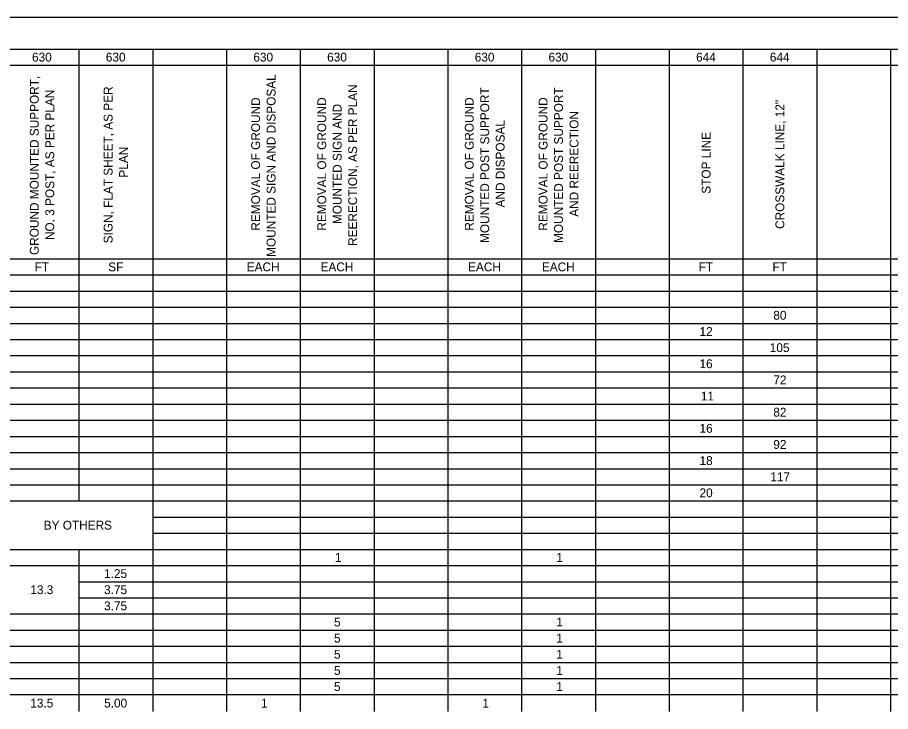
# Model space of a CAD drawing. Extents: x 0 to 34, y 0 to 22.
# Drawn here: x 11.59 to 25.42, y 11.01 to 22 of the extents above; entities that cross this region are included whole.
import ezdxf

# ---------------------------------------------------------------- set-up
doc = ezdxf.new("R2010")
doc.units = 0
for name, color, linetype in [('Default', 7, 'Continuous'), ('SH_Border', 7, 'Continuous'), ('SH_Cut_Line', 7, 'Continuous')]:
    doc.layers.add(name, color=color, linetype=linetype)

msp = doc.modelspace()

# ---------------------------------------------------------------- linework, layer by layer
at = {"layer": 'Default'}
for p, q in [((10.229, 21.5), (12.566, 21.5)), ((12.566, 21.5), (24.253, 21.5)), ((12.566, 21.5), (12.566, 21.244)), ((13.735, 21.5), (13.735, 21.244)), ((14.903, 21.5), (14.903, 21.244)), ((16.072, 21.5), (16.072, 21.244)), ((17.241, 21.5), (17.241, 21.244)), ((18.41, 21.5), (18.41, 21.244)), ((19.578, 21.5), (19.578, 21.244)), ((20.747, 21.5), (20.747, 21.244)), ((21.916, 21.5), (21.916, 21.244)), ((23.084, 21.5), (23.084, 21.244)), ((24.253, 21.5), (25.422, 21.5)), ((24.253, 21.5), (24.253, 21.244)), ((25.422, 21.5), (26.59, 21.5)), ((25.422, 21.5), (25.422, 21.244)), ((10.229, 21.244), (12.566, 21.244)), ((12.566, 21.244), (24.253, 21.244)), ((12.566, 21.244), (12.566, 20.989)), ((13.735, 21.244), (13.735, 20.989)), ((14.903, 21.244), (14.903, 20.989)), ((16.072, 21.244), (16.072, 20.989)), ((17.241, 21.244), (17.241, 20.989)), ((18.41, 21.244), (18.41, 20.989)), ((19.578, 21.244), (19.578, 20.989)), ((20.747, 21.244), (20.747, 20.989)), ((21.916, 21.244), (21.916, 20.989)), ((23.084, 21.244), (23.084, 20.989)), ((24.253, 21.244), (25.422, 21.244)), ((24.253, 21.244), (24.253, 20.989)), ((25.422, 21.244), (26.59, 21.244)), ((25.422, 21.244), (25.422, 20.989)), ((12.566, 20.989), (12.566, 20.733)), ((13.735, 20.989), (13.735, 20.733)), ((14.903, 20.989), (14.903, 20.733)), ((16.072, 20.989), (16.072, 20.733)), ((17.241, 20.989), (17.241, 20.733)), ((18.41, 20.989), (18.41, 20.733)), ((19.578, 20.989), (19.578, 20.733)), ((20.747, 20.989), (20.747, 20.733)), ((21.916, 20.989), (21.916, 20.733)), ((23.084, 20.989), (23.084, 20.733)), ((24.253, 20.989), (24.253, 20.733)), ((25.422, 20.989), (25.422, 20.733)), ((12.566, 20.733), (12.566, 20.477)), ((13.735, 20.733), (13.735, 20.477)), ((14.903, 20.733), (14.903, 20.477)), ((16.072, 20.733), (16.072, 20.477)), ((17.241, 20.733), (17.241, 20.477)), ((18.41, 20.733), (18.41, 20.477)), ((19.578, 20.733), (19.578, 20.477)), ((20.747, 20.733), (20.747, 20.477)), ((21.916, 20.733), (21.916, 20.477)), ((23.084, 20.733), (23.084, 20.477)), ((24.253, 20.733), (24.253, 20.477)), ((25.422, 20.733), (25.422, 20.477)), ((12.566, 20.477), (12.566, 20.222)), ((13.735, 20.477), (13.735, 20.222)), ((14.903, 20.477), (14.903, 20.222)), ((16.072, 20.477), (16.072, 20.222)), ((17.241, 20.477), (17.241, 20.222)), ((18.41, 20.477), (18.41, 20.222)), ((19.578, 20.477), (19.578, 20.222)), ((20.747, 20.477), (20.747, 20.222)), ((21.916, 20.477), (21.916, 20.222)), ((23.084, 20.477), (23.084, 20.222)), ((24.253, 20.477), (24.253, 20.222)), ((25.422, 20.477), (25.422, 20.222)), ((12.566, 20.222), (12.566, 19.966)), ((13.735, 20.222), (13.735, 19.966)), ((14.903, 20.222), (14.903, 19.966)), ((16.072, 20.222), (16.072, 19.966)), ((17.241, 20.222), (17.241, 19.966)), ((18.41, 20.222), (18.41, 19.966)), ((19.578, 20.222), (19.578, 19.966)), ((20.747, 20.222), (20.747, 19.966)), ((21.916, 20.222), (21.916, 19.966)), ((23.084, 20.222), (23.084, 19.966)), ((24.253, 20.222), (24.253, 19.966)), ((25.422, 20.222), (25.422, 19.966)), ((12.566, 19.966), (12.566, 19.71)), ((13.735, 19.966), (13.735, 19.71)), ((14.903, 19.966), (14.903, 19.71)), ((16.072, 19.966), (16.072, 19.71)), ((17.241, 19.966), (17.241, 19.71)), ((18.41, 19.966), (18.41, 19.71)), ((19.578, 19.966), (19.578, 19.71)), ((20.747, 19.966), (20.747, 19.71)), ((21.916, 19.966), (21.916, 19.71)), ((23.084, 19.966), (23.084, 19.71)), ((24.253, 19.966), (24.253, 19.71)), ((25.422, 19.966), (25.422, 19.71)), ((12.566, 19.71), (12.566, 19.199)), ((13.735, 19.71), (13.735, 19.199)), ((14.903, 19.71), (14.903, 19.199)), ((16.072, 19.71), (16.072, 19.199)), ((17.241, 19.71), (17.241, 19.199)), ((18.41, 19.71), (18.41, 19.199)), ((19.578, 19.71), (19.578, 19.199)), ((20.747, 19.71), (20.747, 19.199)), ((21.916, 19.71), (21.916, 19.199)), ((23.084, 19.71), (23.084, 19.199)), ((24.253, 19.71), (24.253, 19.199)), ((25.422, 19.71), (25.422, 19.199)), ((12.566, 19.199), (12.566, 18.432)), ((13.735, 19.199), (13.735, 18.432)), ((14.903, 19.199), (14.903, 18.432)), ((16.072, 19.199), (16.072, 18.432)), ((17.241, 19.199), (17.241, 18.432)), ((18.41, 19.199), (18.41, 18.432)), ((19.578, 19.199), (19.578, 18.432)), ((20.747, 19.199), (20.747, 18.432)), ((21.916, 19.199), (21.916, 18.432)), ((23.084, 19.199), (23.084, 18.432)), ((24.253, 19.199), (24.253, 18.432)), ((25.422, 19.199), (25.422, 18.432)), ((12.566, 18.432), (12.566, 18.177)), ((13.735, 18.432), (13.735, 18.177)), ((14.903, 18.432), (14.903, 18.177)), ((16.072, 18.432), (16.072, 18.177)), ((17.241, 18.432), (17.241, 18.177)), ((18.41, 18.432), (18.41, 18.177)), ((19.578, 18.432), (19.578, 18.177)), ((20.747, 18.432), (20.747, 18.177)), ((21.916, 18.432), (21.916, 18.177)), ((23.084, 18.432), (23.084, 18.177)), ((24.253, 18.432), (24.253, 18.177)), ((25.422, 18.432), (25.422, 18.177)), ((10.229, 18.177), (12.566, 18.177)), ((12.566, 18.177), (24.253, 18.177)), ((12.566, 18.177), (12.566, 17.665)), ((13.735, 18.177), (13.735, 17.665)), ((14.903, 18.177), (14.903, 17.665)), ((16.072, 18.177), (16.072, 17.665)), ((17.241, 18.177), (17.241, 17.665)), ((18.41, 18.177), (18.41, 17.665)), ((19.578, 18.177), (19.578, 17.665)), ((20.747, 18.177), (20.747, 17.665)), ((21.916, 18.177), (21.916, 17.665)), ((23.084, 18.177), (23.084, 17.665)), ((24.253, 18.177), (25.422, 18.177)), ((24.253, 18.177), (24.253, 17.665)), ((25.422, 18.177), (26.59, 18.177)), ((25.422, 18.177), (25.422, 17.665)), ((10.229, 17.921), (12.566, 17.921)), ((12.566, 17.921), (24.253, 17.921)), ((24.253, 17.921), (25.422, 17.921)), ((25.422, 17.921), (26.59, 17.921)), ((10.229, 17.665), (12.566, 17.665)), ((12.566, 17.665), (24.253, 17.665)), ((12.566, 17.665), (12.566, 17.41)), ((13.735, 17.665), (13.735, 17.41)), ((14.903, 17.665), (14.903, 17.41)), ((16.072, 17.665), (16.072, 17.41)), ((17.241, 17.665), (17.241, 17.41)), ((18.41, 17.665), (18.41, 17.41)), ((19.578, 17.665), (19.578, 17.41)), ((20.747, 17.665), (20.747, 17.41)), ((21.916, 17.665), (21.916, 17.41)), ((23.084, 17.665), (23.084, 17.41)), ((24.253, 17.665), (25.422, 17.665)), ((24.253, 17.665), (24.253, 17.41)), ((25.422, 17.665), (26.59, 17.665)), ((25.422, 17.665), (25.422, 17.41)), ((10.229, 17.41), (12.566, 17.41)), ((12.566, 17.41), (24.253, 17.41)), ((12.566, 17.41), (12.566, 16.387)), ((13.735, 17.41), (13.735, 16.387)), ((14.903, 17.41), (14.903, 16.387)), ((16.072, 17.41), (16.072, 16.387)), ((17.241, 17.41), (17.241, 16.387)), ((18.41, 17.41), (18.41, 16.387)), ((19.578, 17.41), (19.578, 16.387)), ((20.747, 17.41), (20.747, 16.387)), ((21.916, 17.41), (21.916, 16.387)), ((23.084, 17.41), (23.084, 16.387)), ((24.253, 17.41), (25.422, 17.41)), ((24.253, 17.41), (24.253, 16.387)), ((25.422, 17.41), (26.59, 17.41)), ((25.422, 17.41), (25.422, 16.387)), ((10.229, 17.154), (12.566, 17.154)), ((12.566, 17.154), (24.253, 17.154)), ((24.253, 17.154), (25.422, 17.154)), ((25.422, 17.154), (26.59, 17.154)), ((10.229, 16.898), (12.566, 16.898)), ((12.566, 16.898), (24.253, 16.898)), ((24.253, 16.898), (25.422, 16.898)), ((25.422, 16.898), (26.59, 16.898)), ((10.229, 16.643), (12.566, 16.643)), ((12.566, 16.643), (24.253, 16.643)), ((24.253, 16.643), (25.422, 16.643)), ((25.422, 16.643), (26.59, 16.643)), ((10.229, 16.387), (12.566, 16.387)), ((12.566, 16.387), (24.253, 16.387)), ((12.566, 16.387), (12.566, 16.131)), ((13.735, 16.387), (13.735, 16.131)), ((14.903, 16.387), (14.903, 16.131)), ((16.072, 16.387), (16.072, 16.131)), ((17.241, 16.387), (17.241, 16.131)), ((18.41, 16.387), (18.41, 16.131)), ((19.578, 16.387), (19.578, 16.131)), ((20.747, 16.387), (20.747, 16.131)), ((21.916, 16.387), (21.916, 16.131)), ((23.084, 16.387), (23.084, 16.131)), ((24.253, 16.387), (25.422, 16.387)), ((24.253, 16.387), (24.253, 16.131)), ((25.422, 16.387), (26.59, 16.387)), ((25.422, 16.387), (25.422, 16.131)), ((10.229, 16.131), (12.566, 16.131)), ((12.566, 16.131), (24.253, 16.131)), ((12.566, 16.131), (12.566, 15.62)), ((13.735, 16.131), (13.735, 15.62)), ((14.903, 16.131), (14.903, 15.62)), ((16.072, 16.131), (16.072, 15.62)), ((17.241, 16.131), (17.241, 15.62)), ((18.41, 16.131), (18.41, 15.62)), ((19.578, 16.131), (19.578, 15.62)), ((20.747, 16.131), (20.747, 15.62)), ((21.916, 16.131), (21.916, 15.62)), ((23.084, 16.131), (23.084, 15.62)), ((24.253, 16.131), (25.422, 16.131)), ((24.253, 16.131), (24.253, 15.62)), ((25.422, 16.131), (26.59, 16.131)), ((25.422, 16.131), (25.422, 15.62)), ((10.229, 15.876), (12.566, 15.876)), ((12.566, 15.876), (24.253, 15.876)), ((24.253, 15.876), (25.422, 15.876)), ((25.422, 15.876), (26.59, 15.876)), ((10.229, 15.62), (12.566, 15.62)), ((12.566, 15.62), (24.253, 15.62)), ((12.566, 15.62), (12.566, 15.109)), ((13.735, 15.62), (13.735, 15.109)), ((14.903, 15.62), (14.903, 15.109)), ((16.072, 15.62), (16.072, 15.109)), ((17.241, 15.62), (17.241, 15.109)), ((18.41, 15.62), (18.41, 15.109)), ((19.578, 15.62), (19.578, 15.109)), ((20.747, 15.62), (20.747, 15.109)), ((21.916, 15.62), (21.916, 15.109)), ((23.084, 15.62), (23.084, 15.109)), ((24.253, 15.62), (25.422, 15.62)), ((24.253, 15.62), (24.253, 15.109)), ((25.422, 15.62), (26.59, 15.62)), ((25.422, 15.62), (25.422, 15.109)), ((10.229, 15.364), (12.566, 15.364)), ((12.566, 15.364), (24.253, 15.364)), ((24.253, 15.364), (25.422, 15.364)), ((25.422, 15.364), (26.59, 15.364)), ((10.229, 15.109), (12.566, 15.109)), ((12.566, 15.109), (24.253, 15.109)), ((12.566, 15.109), (12.566, 14.853)), ((13.735, 15.109), (13.735, 14.853)), ((14.903, 15.109), (14.903, 14.853)), ((16.072, 15.109), (16.072, 14.853)), ((17.241, 15.109), (17.241, 14.853)), ((18.41, 15.109), (18.41, 14.853)), ((19.578, 15.109), (19.578, 14.853)), ((20.747, 15.109), (20.747, 14.853)), ((21.916, 15.109), (21.916, 14.853)), ((23.084, 15.109), (23.084, 14.853)), ((24.253, 15.109), (25.422, 15.109)), ((24.253, 15.109), (24.253, 14.853)), ((25.422, 15.109), (26.59, 15.109)), ((25.422, 15.109), (25.422, 14.853)), ((10.229, 14.853), (12.566, 14.853)), ((12.566, 14.853), (24.253, 14.853)), ((12.566, 14.853), (12.566, 14.342)), ((13.735, 14.853), (13.735, 14.342)), ((14.903, 14.853), (14.903, 14.342)), ((16.072, 14.853), (16.072, 14.342)), ((17.241, 14.853), (17.241, 14.342)), ((18.41, 14.853), (18.41, 14.342)), ((19.578, 14.853), (19.578, 14.342)), ((20.747, 14.853), (20.747, 14.342)), ((21.916, 14.853), (21.916, 14.342)), ((23.084, 14.853), (23.084, 14.342)), ((24.253, 14.853), (25.422, 14.853)), ((24.253, 14.853), (24.253, 14.342)), ((25.422, 14.853), (26.59, 14.853)), ((25.422, 14.853), (25.422, 14.342)), ((10.229, 14.597), (12.566, 14.597)), ((12.566, 14.597), (24.253, 14.597)), ((24.253, 14.597), (25.422, 14.597)), ((25.422, 14.597), (26.59, 14.597)), ((10.229, 14.342), (12.566, 14.342)), ((12.566, 14.342), (24.253, 14.342)), ((13.735, 14.342), (13.735, 14.086)), ((14.903, 14.342), (14.903, 14.086)), ((16.072, 14.342), (16.072, 14.086)), ((17.241, 14.342), (17.241, 14.086)), ((18.41, 14.342), (18.41, 14.086)), ((19.578, 14.342), (19.578, 14.086)), ((20.747, 14.342), (20.747, 14.086)), ((21.916, 14.342), (21.916, 14.086)), ((23.084, 14.342), (23.084, 14.086)), ((24.253, 14.342), (25.422, 14.342)), ((24.253, 14.342), (24.253, 14.086)), ((25.422, 14.342), (26.59, 14.342)), ((25.422, 14.342), (25.422, 14.086)), ((13.735, 14.086), (24.253, 14.086)), ((13.735, 14.086), (13.735, 13.319)), ((14.903, 14.086), (14.903, 13.319)), ((16.072, 14.086), (16.072, 13.319)), ((17.241, 14.086), (17.241, 13.319)), ((18.41, 14.086), (18.41, 13.319)), ((19.578, 14.086), (19.578, 13.319)), ((20.747, 14.086), (20.747, 13.319)), ((21.916, 14.086), (21.916, 13.319)), ((23.084, 14.086), (23.084, 13.319)), ((24.253, 14.086), (25.422, 14.086)), ((24.253, 14.086), (24.253, 13.319)), ((25.422, 14.086), (26.59, 14.086)), ((25.422, 14.086), (25.422, 13.319)), ((13.735, 13.83), (24.253, 13.83)), ((24.253, 13.83), (25.422, 13.83)), ((25.422, 13.83), (26.59, 13.83)), ((10.229, 13.575), (12.566, 13.575)), ((12.566, 13.575), (24.253, 13.575)), ((12.566, 13.575), (12.566, 13.319)), ((24.253, 13.575), (25.422, 13.575)), ((25.422, 13.575), (26.59, 13.575)), ((10.229, 13.319), (12.566, 13.319)), ((12.566, 13.319), (24.253, 13.319)), ((12.566, 13.319), (12.566, 12.808)), ((13.735, 13.319), (13.735, 12.808)), ((14.903, 13.319), (14.903, 12.808)), ((16.072, 13.319), (16.072, 12.808)), ((17.241, 13.319), (17.241, 12.808)), ((18.41, 13.319), (18.41, 12.808)), ((19.578, 13.319), (19.578, 12.808)), ((20.747, 13.319), (20.747, 12.808)), ((21.916, 13.319), (21.916, 12.808)), ((23.084, 13.319), (23.084, 12.808)), ((24.253, 13.319), (25.422, 13.319)), ((24.253, 13.319), (24.253, 12.808)), ((25.422, 13.319), (26.59, 13.319)), ((25.422, 13.319), (25.422, 12.808)), ((12.566, 13.063), (24.253, 13.063)), ((24.253, 13.063), (25.422, 13.063)), ((25.422, 13.063), (26.59, 13.063)), ((12.566, 12.808), (24.253, 12.808)), ((12.566, 12.808), (12.566, 12.041)), ((13.735, 12.808), (13.735, 12.041)), ((14.903, 12.808), (14.903, 12.041)), ((16.072, 12.808), (16.072, 12.041)), ((17.241, 12.808), (17.241, 12.041)), ((18.41, 12.808), (18.41, 12.041)), ((19.578, 12.808), (19.578, 12.041)), ((20.747, 12.808), (20.747, 12.041)), ((21.916, 12.808), (21.916, 12.041)), ((23.084, 12.808), (23.084, 12.041)), ((24.253, 12.808), (25.422, 12.808)), ((24.253, 12.808), (24.253, 12.041)), ((25.422, 12.808), (26.59, 12.808)), ((25.422, 12.808), (25.422, 12.041)), ((10.229, 12.552), (12.566, 12.552)), ((12.566, 12.552), (24.253, 12.552)), ((24.253, 12.552), (25.422, 12.552)), ((25.422, 12.552), (26.59, 12.552)), ((10.229, 12.297), (12.566, 12.297)), ((12.566, 12.297), (24.253, 12.297)), ((24.253, 12.297), (25.422, 12.297)), ((25.422, 12.297), (26.59, 12.297)), ((10.229, 12.041), (12.566, 12.041)), ((12.566, 12.041), (24.253, 12.041)), ((12.566, 12.041), (12.566, 11.53)), ((13.735, 12.041), (13.735, 11.53)), ((14.903, 12.041), (14.903, 11.53)), ((16.072, 12.041), (16.072, 11.53)), ((17.241, 12.041), (17.241, 11.53)), ((18.41, 12.041), (18.41, 11.53)), ((19.578, 12.041), (19.578, 11.53)), ((20.747, 12.041), (20.747, 11.53)), ((21.916, 12.041), (21.916, 11.53)), ((23.084, 12.041), (23.084, 11.53)), ((24.253, 12.041), (25.422, 12.041)), ((24.253, 12.041), (24.253, 11.53)), ((25.422, 12.041), (26.59, 12.041)), ((25.422, 12.041), (25.422, 11.53)), ((10.229, 11.785), (12.566, 11.785)), ((12.566, 11.785), (24.253, 11.785)), ((24.253, 11.785), (25.422, 11.785)), ((25.422, 11.785), (26.59, 11.785)), ((10.229, 11.53), (12.566, 11.53)), ((12.566, 11.53), (24.253, 11.53)), ((12.566, 11.53), (12.566, 11.006)), ((13.735, 11.53), (13.735, 11.006)), ((14.903, 11.53), (14.903, 11.006)), ((16.072, 11.53), (16.072, 11.006)), ((17.241, 11.53), (17.241, 11.006)), ((18.41, 11.53), (18.41, 11.006)), ((19.578, 11.53), (19.578, 11.006)), ((20.747, 11.53), (20.747, 11.006)), ((21.916, 11.53), (21.916, 11.006)), ((23.084, 11.53), (23.084, 11.006)), ((24.253, 11.53), (25.422, 11.53)), ((24.253, 11.53), (24.253, 11.006)), ((25.422, 11.53), (26.59, 11.53)), ((25.422, 11.53), (25.422, 11.006)), ((10.229, 11.274), (12.566, 11.274)), ((12.566, 11.274), (24.253, 11.274)), ((24.253, 11.274), (25.422, 11.274)), ((25.422, 11.274), (26.59, 11.274))]:
    msp.add_line(p, q, dxfattribs=at)
at = {"layer": 'SH_Border'}
msp.add_lwpolyline([(1.5, 21.5), (33.5, 21.5), (33.5, 0.5), (1.5, 0.5)], close=True, dxfattribs=at)
at = {"layer": 'SH_Cut_Line'}
msp.add_lwpolyline([(0, 0), (34, 0), (34, 22), (0, 22)], close=True, dxfattribs=at)

# ---------------------------------------------------------------- texts
at = {"layer": 'Default'}
for s, p in [('630', (11.823, 21.302)), ('630', (12.992, 21.302)), ('630', (15.329, 21.302)), ('630', (16.498, 21.302)), ('630', (18.836, 21.302)), ('630', (20.004, 21.302)), ('644', (22.342, 21.302)), ('644', (23.51, 21.302)), ('FT', (11.864, 17.979)), ('SF', (13.03, 17.979)), ('EACH', (15.224, 17.979)), ('EACH', (16.393, 17.979)), ('EACH', (18.73, 17.979)), ('EACH', (19.899, 17.979)), ('FT', (22.382, 17.979)), ('FT', (23.551, 17.979)), ('80', (23.565, 17.212)), ('12', (22.396, 16.956)), ('105', (23.509, 16.7)), ('16', (22.396, 16.445)), ('72', (23.565, 16.189)), ('11', (22.417, 15.933)), ('82', (23.565, 15.678)), ('16', (22.396, 15.422)), ('92', (23.565, 15.167)), ('18', (22.396, 14.911)), ('117', (23.517, 14.655)), ('20', (22.396, 14.4)), ('BY OTHERS', (12.008, 13.888)), ('1', (16.62, 13.377)), ('1', (20.126, 13.377)), ('1.25', (12.964, 13.121)), ('13.3', (11.796, 12.866)), ('3.75', (12.964, 12.866)), ('3.75', (12.964, 12.61)), ('5', (16.606, 12.354)), ('1', (20.126, 12.354)), ('5', (16.606, 12.099)), ('1', (20.126, 12.099)), ('5', (16.606, 11.843)), ('1', (20.126, 11.843)), ('5', (16.606, 11.587)), ('1', (20.126, 11.587)), ('5', (16.606, 11.332)), ('1', (20.126, 11.332)), ('13.5', (11.795, 11.07)), ('5.00', (12.965, 11.07)), ('1', (15.451, 11.07)), ('1', (18.958, 11.07))]:
    msp.add_text(s, height=0.14, dxfattribs=at).set_placement(p)
for s, p in [('GROUND MOUNTED SUPPORT, ', (11.929, 18.237)), ('MOUNTED SIGN AND DISPOSAL', (15.68, 18.208)), ('SIGN, FLAT SHEET, AS PER ', (13.098, 18.422)), ('REERECTION, AS PER PLAN', (16.972, 18.381)), ('MOUNTED POST SUPPORT ', (19.064, 18.428)), ('MOUNTED POST SUPPORT ', (20.233, 18.428)), ('NO. 3 POST, AS PER PLAN', (12.174, 18.474)), ('REMOVAL OF GROUND ', (15.435, 18.623)), ('REMOVAL OF GROUND ', (16.482, 18.623)), ('MOUNTED SIGN AND ', (16.727, 18.727)), ('REMOVAL OF GROUND ', (18.819, 18.623)), ('REMOVAL OF GROUND ', (19.988, 18.623)), ('CROSSWALK LINE, 12"', (23.739, 18.651)), ('AND REERECTION', (20.478, 18.843)), ('AND DISPOSAL', (19.309, 18.991)), ('STOP LINE', (22.57, 19.208)), ('PLAN', (13.343, 19.463))]:
    msp.add_text(s, height=0.14, rotation=90, dxfattribs=at).set_placement(p)

doc.saveas('drawing.dxf')
